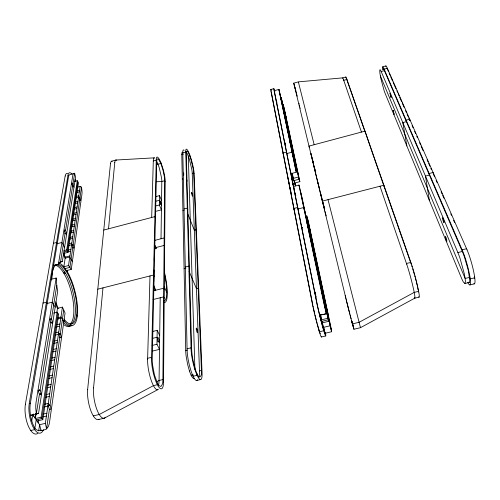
<?xml version="1.0" encoding="UTF-8"?>
<svg xmlns="http://www.w3.org/2000/svg" width="500" height="500" viewBox="0 0 500 500"><rect width="100%" height="100%" fill="white"/><g stroke="black" fill="none" stroke-linecap="round" stroke-linejoin="round"><path stroke-width="0.75" d="M162.894 379.575L164.694 180.731A15.069 2.837 74.5 0 0 164.425 177.062L163.025 170.15L160.875 163.562L158.663 159.456L157.681 158.812L157.119 159.238A14.994 2.812 74.5 0 0 156.75 161.4L152.238 358.675A20.056 4.963 77.7 0 0 152.537 364.738L154.425 374.9L157.413 383.119A15.069 3.75 77.7 0 0 159.156 385.719L161 386.475L162.45 384.05A20.144 5.019 77.6 0 0 162.894 379.575L159.069 380.481L157.025 381.569M163.531 382.038L165.181 181.244M160.206 297.756L159.069 380.481A20.131 5.112 77.6 0 1 158.594 384.969L158.438 385.513M161.019 238.756L161.806 181.506A15.056 2.888 74.5 0 0 161.55 177.838L159.262 167.819A11.2 2.138 74.5 0 0 158.006 164.338A11.2 2.138 74.5 0 0 156.725 161.644L156.475 161.225M157.413 383.119L157.387 384.706L153.444 385.644L99.256 414.487L93.331 415.869M160.888 162.725L160.875 163.562L156.463 164.425M152.431 351.075L159.494 349.369L156.962 344.263L157.2 330.356L152.438 331.525M155.387 211.431L161.419 209.844L159.35 204.994L159.512 195.625L155.781 196.619M154.244 260.688L154.512 248.981L156.113 248.569L156.131 247.494L155.025 245.381M151.531 358.525L156.256 159.506A13.944 2.619 74.5 0 1 160.888 162.688A13.95 2.619 74.5 0 1 165.162 181.2M153.756 281.756L154.025 270.05M147.6 359.469L150 275.938M151.681 217.475L153.325 160.3A13.938 2.669 74.5 0 1 154.806 158.056M345.85 77L342.688 77.869L298.344 81.875L293.738 83.175L345.8 297.95M93.562 387.9L102.975 287.869M108.525 228.812L114.769 162.45M87.662 389.306L110.487 163.619M382.894 69.338L383.425 68.856A15.975 1.569 76.4 0 1 384.394 70.606L462.312 251.456A21.625 2.906 74.8 0 1 464.562 257.356L468.275 270.338L469.837 280.763L469.306 282.431L464.888 283.494L463.325 281.938A21.725 2.825 74.9 0 1 461.406 277.913L385.262 93.719A16.05 1.519 76.4 0 1 384 90.219L381.175 79.756A11.931 1.125 76.4 0 1 380.369 75.862A11.931 1.125 76.4 0 1 379.856 72.663L379.744 69.981L380.219 69.744A15.969 1.506 76.3 0 1 381.169 71.5L457.863 252.544A21.612 2.788 74.8 0 1 460.081 258.456L464.269 273.644A16.244 2.106 74.8 0 1 465.387 281.887L464.888 283.494M66.45 271.675L66.612 270.575L71.263 269.375L81.906 194.462A14.675 4.231 73.6 0 0 81.981 190.837L81.512 187.169L80.138 186.462L78.062 187.025M49.431 409.175L46.581 428.919C41.525 431.3 35.7 432.225 33.606 425.7C31.175 420.688 30.144 415.094 29.95 409.562A20.137 7.956 79.7 0 1 30.356 403.244M59.812 337.256L50 405.256L47.906 405.75M63.719 310.2L60.287 333.981L58.831 334.344M72.781 247.512L69.912 267.356L65.25 268.562M79.662 199.95L73.15 244.956L71.644 245.35M81.512 187.169L79.981 197.744L78.581 198.119M67.275 271.675L67.5 270.156M62.419 307.113L65.062 313.006L49.6 421.75A20.244 7.919 79.4 0 1 48.312 426.55L46.581 428.919L45.344 423.363L62.419 307.113L57.462 308.363L56.762 312.938M71.263 269.375L68.519 265.562L80.138 186.462M37.062 421.019L42.812 419.663L58.625 314.606L57.175 312.144L53.562 313.056M68.519 265.562L63.844 266.775L65.325 257.119L63.369 253.538L67.994 252.331L78.431 183.012L77.287 180.7L74.506 181.456M57.9 313.375L41.962 418.425L36.206 419.781L34.656 429.6L30.781 430.506M77.856 181.856L67.35 251.131L64.037 251.994M38.675 430.856L39.619 424.706L32.756 414.794L30.481 415.356L38.537 413.425L57.719 291.031A24.369 8.188 75.9 0 1 56.794 285.444L56.163 278.031L51.238 279.3L51.25 280.025M42.812 419.663L41.112 417.181L57.175 312.144M67.994 252.331L66.694 249.925L77.287 180.7M38.056 422.956L38.512 420.031M64.1 255.494L64.525 252.794M58.938 262.456L62.337 261.575L75.562 177.206L74.644 173.263L73.513 173.725A14.606 4.2 73.7 0 0 72.694 175.912L58.406 264.194L53.569 265.45L53.762 265.106M56.794 285.444L51.419 319.169L49.938 319.544M58.406 264.194L60.525 262L65.119 233.137M72.631 185.938L65.525 230.6L64.219 230.95M34.919 417.919L35.619 413.531M36.081 413.938L35.35 418.537L41.112 417.181M38.537 413.425L36.306 413.981L39.456 394.231M50.9 322.438L40.081 390.306L37.956 390.819M33.356 416.175L33.712 413.981M56.163 278.031L36.125 401.869A20.156 7.825 79.6 0 0 35.756 408.181L36.306 413.981M31.75 420.944L32.756 414.794M30.35 403.244L68.469 177.056A14.6 4.275 73.7 0 1 69.312 174.875L70.731 174.462M29.269 403.225L67.987 175.219M25.412 404.144L65.175 175.987M346.244 79.056L346.494 79.05A15.888 0.844 76 0 1 346.581 79.212M290.562 144.175L290.837 145.075L289.769 140.894L296.275 172.244L290.925 173.656L290.831 172.712M198.794 377.1L199.312 375.337A20.263 4.131 77.2 0 0 199.488 370.9L192.225 173.356L193.681 172.963A15.131 2.3 74.7 0 0 193.294 169.312L190.938 159.262A11.256 1.706 74.7 0 0 189.744 155.75C188.994 154.675 188.212 150.2 186.45 151.275A15.062 2.288 74.8 0 0 186.244 153.4L191.663 349.188A20.175 4.037 77.2 0 0 192.194 355.225C192.087 357.2 197.8 384.569 201.262 374.875A20.269 4.088 77.2 0 0 201.425 370.438L193.681 172.963M194.688 378.294L193.794 378.644L192.675 377.8A15.144 3.156 77.3 0 1 189.425 370.938M41.25 429.919L40.856 430.256L39.619 424.706L45.344 423.363M414.819 298.137L360.475 327.694L353.925 329.25L350.719 317.512M104.5 418.081L157.819 389.631M353.925 329.25L353.85 328.725M270.8 89.519L273.85 88.669M382.688 66.819L385.894 65.938M343.738 80.331L346.931 79.45M384.137 69.188L387.369 68.294M381.169 71.494L384.394 70.606M111.531 161.244L115.781 160.081M71.162 174.213L74.644 173.263L72.981 183.75L71.562 184.131M153.306 160.963L156.244 160.169M182.806 152.956L185.769 152.15M189.45 370.981L187.669 364.625L186.213 356.662A20.156 4.181 77.3 0 1 185.719 350.619L181.8 154.606L183.281 154.2M76.787 191.075L79.569 190.325M76.556 192.587L79.35 191.831M75.963 196.519L78.775 195.763M75.731 198.056L78.544 197.3M75.125 202.056L77.962 201.294M75.6 203.431L77.731 202.862M164.694 180.731L161.806 181.506L156.375 181.744M74.275 207.694L77.131 206.931M74.031 209.288L76.9 208.525M73.406 213.431L76.287 212.662M73.162 215.056L76.05 214.288M72.525 219.281L75.431 218.506M72.275 220.931L75.188 220.156M155.675 201.275L159.431 200.275L159.819 201.188M71.625 225.231L74.556 224.456M72.106 226.719L74.312 226.137M155.456 206.025L159.35 204.994M70.706 231.294L73.669 230.512M64.819 233.731L66.131 233.381L66.612 234.294M70.444 233.012L73.419 232.225M294.938 184.031L294.731 183.012L299.856 181.663L285.1 112.444A15.588 0.419 75.4 0 0 284.306 108.963L282.987 104.087L298.488 177.013L293.325 178.369L292.294 173.294M69.769 237.475L72.763 236.688M53.444 243.287L56.569 242.463L57.237 243.694L61.919 242.463L64.569 247.35M103.769 230.062L154.9 216.631L155.456 217.906M184.025 208.981L187.275 208.125L187.794 209.419M69.506 239.219L72.506 238.431M294.006 180.588L299.15 179.237L294.438 157.569L295.519 161.7L295.231 160.819M182.925 210.7L184.006 210.413M69.575 243.569L71.838 242.975M274.788 91.562L274.3 90.7A15.5 0.5 75.4 0 0 274.606 92.519L316.938 302.969A21.631 0.988 75.9 0 0 318.281 309.181L319.7 315.169L326.575 313.712L302.206 198.363A26.012 0.831 75.6 0 1 300.769 192.556L298.975 185.062L293.506 186.494L293.975 188.512M68.981 245.438L71.575 244.756M64.044 250.619L66.694 249.925M68.288 250.069L70.894 249.387M68.012 251.881L70.631 251.2M65.325 257.119L69.938 255.919M154.987 240.319L164.175 237.938L164.706 239.163M156.131 247.494L164.106 245.438L164.644 246.588M63.35 272.475L64.9 272.075M64.019 273.562L65.569 273.163M43.025 303.075L46.419 302.213L47.162 303.469L52.256 302.181L55.194 307.175M97.788 289.181L153.512 275.05L154.119 276.363M184.081 268.769L185.856 268.319L185.287 266.988L188.837 266.087L189.4 267.419M153.725 290.731L163.719 288.219L164.294 289.562M58.094 317.731L60.963 317.013L63.8 321.85M57.906 318.988L60.775 318.269M50.619 322.738L52.1 322.369L52.663 323.306M153.069 299.544L163.644 296.9L164.225 298.156M57.044 324.694L59.938 323.975M55.981 327.119L59.612 326.213M55.831 332.762L58.756 332.038M55.487 335.05L58.419 334.325M54.588 341.006L57.544 340.275M53.494 343.531L57.2 342.612M53.319 349.431L56.306 348.7M406.456 263.494L410.844 262.419M462.094 249.819L466.556 248.725M52.962 351.825L55.956 351.087M457.863 252.544L462.312 251.456M52.025 358.044L55.044 357.306M50.9 360.675L54.688 359.75M55.025 265.069L55.912 264.856A30.612 10.431 76 0 1 61.994 268.188L66.225 274.294A30.612 10.431 76 0 1 75.169 304.956A30.612 10.431 76 0 1 70.556 324.256M152.275 338.419L157.081 337.25L157.556 338.206M50.412 366.919L53.75 366.106M157.756 341.725L159.125 341.394L159.594 342.344M50.038 369.419L53.388 368.606M152.113 345.444L156.962 344.263M49.05 375.925L52.431 375.106M48.669 378.481L52.056 377.663M147.637 358.281L151.556 357.337M187.069 348.781L191.038 347.825M185.719 350.619L187.037 350.3M47.663 385.138L51.075 384.312M322.3 322.85L328.8 321.294L327.912 318.275L321.4 319.844L320.312 314.488M414.738 298.181L419.087 297.137M469.862 284.931L474.288 283.869M47.269 387.75L50.694 386.931M39.4 394.181L40.819 393.844L41.456 394.806M324.85 333.219L323.65 327.325L325.15 333.275L331.619 331.731L331.388 329.881A21.762 0.831 75.9 0 0 330.519 325.475L308.55 222.425L306.725 215.75L330.112 325.781L323.65 327.325L320.031 315.294L322.388 325.525L325.087 333.488L325.138 332.75M46.238 394.562L49.694 393.738M45.838 397.238L49.3 396.413M321.362 336.994L325.744 335.95M44.781 404.212L48.275 403.381M44.369 406.95L47.875 406.119M199.488 370.9L201.425 370.444M191.088 375.15L193.081 374.675M43.294 414.087L46.825 413.256M196.694 380.494L200.637 379.562M42.869 416.894L46.413 416.056M98.275 419.588L104.125 418.219M115.981 160.031L154.213 157.856M469.306 282.431L468.731 282.219M326.575 313.712L319.7 315.169L321.213 321.169M182.806 152.188L182.031 152.475A15.056 2.362 74.7 0 0 181.8 154.606M186.269 151.962L187.119 153.4A11.306 1.731 74.7 0 1 187.812 154.931L188.775 157.469A11.306 1.731 74.7 0 1 189.488 159.65L191.844 169.7A15.131 2.331 74.7 0 1 192.225 173.35M48.075 404.75L48.7 405.681A2.525 0.963 79.3 0 0 49.975 409.675A2.525 0.963 79.3 0 0 50.462 406.269A2.525 0.963 79.3 0 0 48.694 405.694M58.587 333.181L59.138 334.094M76.662 314.962L77.3 316.094M154.631 245.812L156.113 248.569M63.294 254.762L65.163 258.181L69.781 256.981L72.35 261.725M71.706 243.863L72.181 244.756M73.544 186.312L73.994 187.213M78.662 196.531L79.1 197.406M293.738 83.15L294.713 86.638M157.2 330.356L159.688 335.45M164.213 286.844L166.75 292.4M467.044 249.831L387.106 67.7A14.869 1.519 76.4 0 0 385.669 66.287M387.625 69.719L388.55 71.831M389.169 73.244L390.094 75.362M390.712 76.769L392.569 81.006M393.188 82.413L395.969 88.763M396.894 90.881L397.512 92.294M398.131 93.7L399.062 95.831M399.688 97.25L401.556 101.512M402.175 102.931L404.044 107.194M405.6 110.744L406.531 112.875M407.156 114.294L408.088 116.425M408.713 117.844L409.956 120.688L409.706 119.188L406.125 120.144L406.381 121.638L402.812 122.594L406.856 145.969M412.137 125.669L413.075 127.8M414.631 131.363L415.569 133.494M416.812 136.344L417.438 137.762M419.619 142.744L420.556 144.881M421.181 146.306L423.05 150.575M427.1 159.825L428.038 161.956M428.663 163.381L429.906 166.231M430.844 168.363L431.469 169.788M433.65 174.769L434.581 176.9M436.144 180.456L437.075 182.587M441.125 191.825L442.056 193.962M442.681 195.381L443.925 198.225M450.788 213.888L451.419 215.312M453.606 220.319L454.55 222.469M474.306 276.8L474.738 277.8L470.238 278.881L469.6 277.381L465.125 278.463L380.369 75.862M383.881 68.594L462.575 250.931M161.1 204.206L161.481 205.113M189.119 271.381L196.469 288.7L198.2 288.263L198.738 289.538M159.512 195.625L161.544 200.45M74.938 180.1L75.494 181.469M294.237 85.044L294.656 86.962M58.238 308.506L57.556 306.831A30.619 10.375 76 0 1 55.794 301.769M57.462 308.363L57.138 307.569A32.325 10.95 76 0 1 55.712 303.581M196.406 230.963L195.906 229.719L194.312 230.131L187.812 213.944M320.244 333.681L319.913 332.8M153.719 285.219L155.262 289.137L155.238 290.35L154.075 287.456M316.038 296.781L316.2 297.15L316.175 296.806M346.719 78.844L411.238 263.538M355.487 104.5L347.231 80.85A15.888 0.844 76 0 0 346.806 79.713M355.737 105.219L365.044 131.894M374.062 157.738L364.988 131.137L308.962 146.113L309.344 147.556M374.306 158.431L397 223.475M397.256 224.213L411.15 264.019M418.281 290.319L418.631 291.331L414.206 292.394L359.05 322.319L352.4 323.906L351.556 320.594M343.531 79.725L361.456 132.081M379.994 186.213L406.838 264.619M301.394 224.775L301.625 225.5M353.237 326.644L352.013 322.306M319.719 332.25L317.419 324.469M285.725 146.25L285.369 145.037M293.988 180.863L293.488 179.262A32.656 1.244 75.6 0 0 291.512 173.975L291.294 174.45A32.656 1.244 75.6 0 0 293.994 188.212M276.887 102.613L277.044 102.894M292.269 181.312L292.506 182.075M321.544 291.056L321.262 290.244L322.606 295.587L307.125 223.15L308.331 227.944L308.05 227.081M326.8 309.1L326.538 308.344L327.863 313.594L312.15 240.738L313.344 245.456L313.075 244.644M298.488 177.013L299.856 181.663M413.4 271.081L413.062 269.956A21.463 1.556 75.2 0 0 412.731 268.863M292.812 183.081L293.606 185.769M294.25 181.394L295.494 185.631M284.913 142.781L285.169 143.688M294.256 209.963L293.819 208.481L297.6 207.506L298.031 208.988L303.706 207.525L305.387 213.425M294.319 85.306L294.75 86.862M322.494 294.825L322.831 295.988M326.331 307.994L326.662 309.125M283.438 154.475L283.025 153.05L286.475 152.125L286.881 153.556L292.05 152.175L293.65 157.856M413.738 272.231L414.412 274.594M308.256 227.406L308.575 228.519M311.925 240.212L312.231 241.3M315.312 293.181L314.862 291.812L315.075 293.119M308.694 225.025L310.319 230.725M281.019 98.925L280.719 97.963L281.737 101.888L278.894 89.425A15.512 0.419 75.4 0 0 279.219 91.244L296.275 172.244M285.462 114.944L285.175 114.025L286.181 117.881L283.4 105.25M296.794 169.044L298.344 174.55M290.806 144.762L291.106 145.812M294.212 156.9L294.5 157.925M281.7 101.613L281.981 102.638M284.944 113.306L285.225 114.306M276.369 100.213L276.762 101.694M414.744 275.788L415.075 276.988M298.425 82.163L314.175 144.725M315.606 171.931L315.75 172.469M315.744 295.794L315.387 294.45M294.875 87.312L295.306 88.931M301.931 227.425L302.087 228.031M276.637 101.737L276.256 100.244M294.881 87.256L295.238 88.612M322.044 199.4L324.156 207.394M322.694 202.619L322.294 201.125L383.875 185.212L384.188 186.744M324.656 210.031L317.275 180.275M325.044 211.494L326.206 215.875M295.469 89.544L295.819 90.869M313.231 162.288L310.85 153.275L314.025 166.363M312.762 161.137L313.694 164.681M314.069 166.094L315.194 170.344M315.325 172.356L315.712 173.831M317.125 323.363L316.519 321.056M415.394 278.188L416.012 280.569M295.631 90.106L296.275 92.556M351.05 318.656L349.75 313.762M296.394 93.062L296.725 94.294M296.594 93.831L296.8 94.625M350.206 315.419L350.5 316.537M296.956 95.175L297.213 96.237M349.081 311.163L349.606 313.1M349.419 312.469L349.913 314.275M348.681 309.475L346.806 302.156M348.994 310.694L348.081 307.225M348.744 309.85L349.3 311.906M328.019 199.644L360.475 327.694L360.356 327.175M347.756 305.812L348.062 307.025M274.788 92.025L274.438 90.644L279.006 89.381L296.425 171.006A25.75 0.812 75.6 0 0 296.181 170.812M330.112 325.781L331.619 331.731L327.6 312.844M316.212 319.869L315.012 315.006M299.044 103.406L299.225 104.131M318.344 184.456L318.994 187.044M347.456 304.606L346.219 299.806M299.569 105.494L299.725 106.131M345.944 298.7L346.587 301.125M416.3 281.731L417.1 285.069M346.05 298.969L345.213 295.681M285.081 143.944L284.769 142.6M302.094 227.256L302.244 227.862M300.144 107.819L300.262 108.3M315.663 294.513L315.831 295.2M352.525 323.05L352.744 323.944M294.925 192.544L295.275 193.994M295.5 194.594L295.825 195.938M352.05 321.25L352.25 322.069M352.944 324.781L353.294 326.262M294.275 189.812L294.6 191.175M352.6 323.537L352.75 324.181M314.725 313.794L313.906 310.244A21.619 1.1 76 0 1 313.412 308.006M285.581 145.294L285.769 146.113M353.444 326.906L353.781 328.387M352.881 324.756L353.237 326.356M314.181 167.519L313.906 166.062L314.088 166.55A34.594 0.331 75.6 0 1 314.275 167.162M417.337 286.112L417.556 287.113M301.488 225.625L301.325 224.838M285.894 116.969L294.725 158.456M307.663 219.219L312.419 241.556M328.8 321.294L306.887 218.981L327.912 318.275M281.525 98.825L295.025 162.5M307.3 220.438L328.356 319.788L321.85 321.35L323.756 330.744A20.188 0.925 75.9 0 0 325.444 332.869M281.438 100.925L290.069 141.838M300.769 192.556L307.406 224.019M322.331 294.781L326.294 313.575L324.856 307.594A21.656 0.819 75.9 0 1 323.469 301.381L298.975 185.062M294.819 182.894L295.106 184.306M322.244 322.2L322.525 323.6M320.906 315.963L321.213 317.494M274.1 90.569L316.712 302.613M417.762 288.069L418.106 289.819M319.056 330.181L319.369 331.788L323.756 330.744A20.181 0.925 75.9 0 1 316.731 302.675M287.213 173.85L271.531 93.369A15.494 0.562 75.3 0 1 271.325 92.225M289.725 186.731L287.325 174.325M302.731 253.463L289.869 187.45L290.025 188.169A34.456 1.469 75.6 0 0 291.269 193.494M302.881 254.225L312.587 304.025A21.619 1.1 76 0 0 312.775 304.95M271.025 91.419L312.35 303.675M429.375 200.444L425.475 176.088L429.406 175.069L429.162 173.506L433.1 172.488L433.338 174.056M418.375 291.331L418.475 291.994M474.25 277.856L474.294 278.531M194.112 173.494L202.062 372.919A18.819 3.787 77.2 0 1 197.125 375.381A18.812 3.787 77.2 0 1 191.094 349.056M189.719 154.913L189.744 155.75L188.294 156.144L194.925 369.531M197.069 373.731L197.119 375.312L193.125 376.256L193.094 375.206M185.75 151.494L191.069 349M183.7 172.881L183.756 175.219M182.787 152.3L187.094 349.963M382.488 69.419A14.856 1.462 76.4 0 1 383.888 68.644M386.769 68.125A15.981 1.631 76.4 0 1 386.919 68.338M387.25 68.925A15.981 1.631 76.4 0 1 387.431 69.294M473.869 283.744A20.2 2.837 74.8 0 0 474.762 277.863A20.194 2.837 74.8 0 0 467.05 249.894M467.794 282.475A20.181 2.725 74.8 0 0 470.269 278.95A20.175 2.725 74.8 0 0 462.581 250.994M342.619 78.181A14.769 0.731 76 0 1 343.544 79.781M345.794 77.812A14.775 0.787 76 0 1 346.731 78.9M323.306 203.956A32.775 0.312 75.6 0 1 322.569 201.088M321.831 198.206A32.775 0.312 75.6 0 1 320.375 192.506M318.188 183.831A32.775 0.312 75.6 0 1 314.438 168.35L314.419 167.938A32.775 0.312 75.6 0 1 314.706 168.856M314.944 169.662A32.775 0.312 75.6 0 1 315.231 170.688M324.7 209.406A34.594 0.331 75.6 0 1 323.55 204.963M322.575 201.175A34.594 0.331 75.6 0 1 321.95 198.738M321.794 198.125A34.594 0.331 75.6 0 1 321.012 195.094M414.363 297.8A20.019 1.356 75.2 0 0 414.231 292.462A20.013 1.356 75.2 0 0 406.85 264.681M418.694 296.762A20.031 1.462 75.2 0 0 418.65 291.4A20.025 1.462 75.2 0 0 411.25 263.6M411.756 265.812A21.463 1.556 75.2 0 1 412.075 266.788M290.775 190.994A32.644 1.388 75.6 0 1 290.494 189.762M290.219 188.569A32.644 1.388 75.6 0 1 289.962 187.413M289.675 186.112A32.644 1.388 75.6 0 1 289.369 184.7M289.225 184.019A32.644 1.388 75.6 0 1 288.394 179.887M288.306 179.387A32.644 1.388 75.6 0 1 288.069 178.038M291.537 173.162A34.475 1.319 75.6 0 1 293.156 177.838L295.1 184.569A32.656 1.244 75.6 0 1 295.494 185.938M274.119 90.619A14.419 0.469 75.4 0 1 274.719 90.975M271.044 91.469A14.412 0.519 75.3 0 1 271.281 90.55M321.494 336.681A20.175 1.031 76 0 1 319.387 331.863A20.169 1.031 76 0 1 312.369 303.738M313.188 306.944A21.619 1.1 76 0 1 312.969 305.925M60.525 262A24.137 8.037 75.8 0 1 62.337 261.575M70.25 325.875A32.306 11.075 76 0 1 64.112 324.869M55.263 265.281A30.606 10.488 76 0 1 62.581 271.306L64.681 274.694A30.606 10.488 76 0 1 73.513 304.119A30.606 10.488 76 0 1 69.8 324.25M71.838 325.481A32.312 11.013 76 0 1 63.4 322.212M63.85 320.344A32.325 10.95 76 0 0 77.45 314.694A32.325 10.95 76 0 0 67.931 272.806L63.487 266.35A32.325 10.95 76 0 0 59.1 263.075M63.9 318.925A30.619 10.375 76 0 0 76.875 312.631A30.619 10.375 76 0 0 66.737 272.125L63.556 267.781A30.619 10.375 76 0 0 57.5 264.444L55.038 265.763A30.619 10.375 76 0 0 51.944 278.456M43.487 429.719A18.787 7.456 79.6 0 1 34.644 429.675A18.781 7.45 79.6 0 1 29.3 403.275M36.994 433.831A18.775 7.538 79.7 0 1 30.769 430.581A18.769 7.531 79.7 0 1 25.444 404.194M37.881 433.275A18.775 7.538 79.7 0 1 37.45 433.587M75.15 179.387A13.581 3.975 73.6 0 1 75.775 180.919M68.012 175.263A13.575 3.975 73.6 0 1 72.069 174.169M65.194 176.031A13.569 4.019 73.6 0 1 67.669 173.612M99.025 419.225A18.95 6.212 78.8 0 1 93.325 415.944A18.944 6.206 78.8 0 1 87.694 389.356M158.356 389.206A18.7 4.737 77.7 0 1 153.444 385.712A18.694 4.731 77.7 0 1 147.625 359.519M105.519 417.2A18.969 6.081 78.7 0 1 99.25 414.556A18.962 6.081 78.7 0 1 93.594 387.95M163.506 381.987A18.706 4.65 77.6 0 1 157.387 384.781A18.706 4.65 77.6 0 1 151.556 358.575M164.406 271.981A32.794 7.356 75.8 0 1 163.456 302.544M164.306 273.188A31.062 6.969 75.8 0 1 163.762 300.981M110.512 163.663A13.662 3.287 74 0 1 112.206 161.262M114.794 162.5A13.675 3.219 74.1 0 1 116.688 160.225M197.544 379.694A18.812 3.875 77.3 0 1 193.125 376.325A18.806 3.875 77.3 0 1 187.119 350.012M190.256 313.931A2.469 0.488 76.5 0 1 190.669 316.256M194.094 173.45A14.013 2.125 74.7 0 0 189.713 154.881A14.006 2.125 74.7 0 0 185.769 151.544M182.806 152.344A14 2.175 74.7 0 1 184.106 150.325M186.737 179.706A2.019 0.325 74.8 0 1 186.781 181.337M182.731 179.438A2.019 0.331 74.8 0 1 182.706 178.287M390.031 93.344L391.075 97.444L390.031 93.344M393.1 110.412L394.125 114.45L393.144 110.35M295.413 163.894L281.163 97.5L295.413 163.894M445.444 237.35A2.6 0.319 75.2 0 0 446.7 241.456A2.6 0.319 75.2 0 0 446.206 238.15A2.6 0.319 75.2 0 0 445.444 237.35M442.638 218.65A2.644 0.331 75.3 0 0 443.913 222.794A2.644 0.331 75.3 0 0 443.406 219.363A2.644 0.331 75.3 0 0 442.638 218.65M59.106 334.581A2.281 0.812 77.1 0 0 60.525 337.85A2.281 0.812 77.1 0 0 60.512 334.419A2.281 0.812 77.1 0 0 59.106 334.581M38.712 390.688A2.562 1 78.9 0 0 40.025 394.756A2.562 1 78.9 0 0 40.562 391.35A2.562 1 78.9 0 0 38.712 390.688M50.181 319.719A2.319 0.838 76.6 0 0 51.644 323.069A2.319 0.838 76.6 0 0 51.65 319.625A2.319 0.838 76.6 0 0 50.181 319.719M79.081 197.75A1.881 0.544 74 0 0 80.219 200.644A1.881 0.544 74 0 0 80.156 198.15A1.881 0.544 74 0 0 79.081 197.75M72.162 245.144A2.013 0.631 74.9 0 0 73.394 248.181A2.013 0.631 74.9 0 0 73.344 245.375A2.013 0.631 74.9 0 0 72.162 245.144M72.044 183.7A1.906 0.556 73.6 0 0 73.206 186.656A1.906 0.556 73.6 0 0 73.162 184.163A1.906 0.556 73.6 0 0 72.044 183.7M64.488 230.738A2.044 0.65 74.5 0 0 65.75 233.837A2.044 0.65 74.5 0 0 65.725 231.031A2.044 0.65 74.5 0 0 64.488 230.738M157.575 338.725A2.419 0.581 77 0 0 158.875 342.163A2.419 0.581 77 0 0 158.569 338.531A2.419 0.581 77 0 0 157.575 338.725M159.838 201.55A1.981 0.394 74.9 0 0 160.9 204.6A1.981 0.394 74.9 0 0 160.637 201.956A1.981 0.394 74.9 0 0 159.838 201.55M196.269 329.294A2.431 0.469 76.7 0 0 197.5 332.775A2.431 0.469 76.7 0 0 197.069 329.15A2.431 0.469 76.7 0 0 196.269 329.294M191.569 193.144A1.988 0.319 75 0 0 192.587 196.219A1.988 0.319 75 0 0 192.25 193.588A1.988 0.319 75 0 0 191.569 193.144"/></g></svg>
